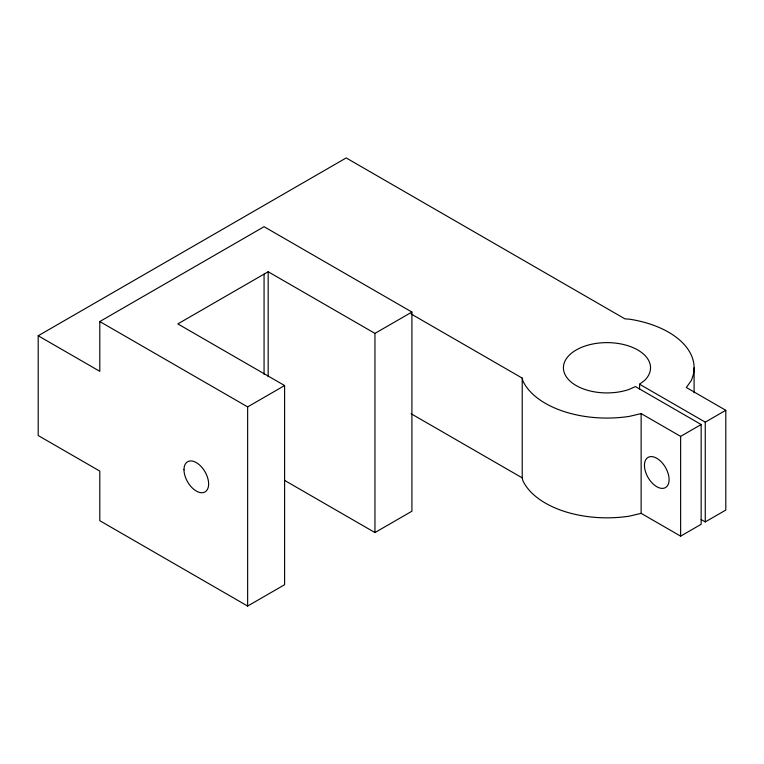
<?xml version="1.0" encoding="UTF-8"?>
<svg xmlns="http://www.w3.org/2000/svg" width="764" height="764" viewBox="0 0 764 764"><rect width="100%" height="100%" fill="white"/><g stroke="black" fill="none" stroke-linecap="round" stroke-linejoin="round"><path stroke-width="1.15" d="M639.563 388.962L639.563 384.216L644.701 380.348A43.558 25.145 0 0 0 614.543 343.007A43.558 25.145 0 0 0 564.08 372.144A43.558 25.145 0 0 0 628.753 389.554L635.457 386.584L701.161 424.517L701.161 524.285L680.629 536.147L641.139 513.351L629.526 516.12A87.115 50.3 0 0 1 522.824 480.556L522.223 477.882L522.223 378.113L411.051 313.928M284.6 480.394L374.952 532.556L411.911 511.221L411.911 312.056L374.952 333.391L268.174 271.745L177.831 323.907L284.6 385.553L284.6 584.718L247.641 606.062L99.797 520.704L99.797 471.101L38.2 435.537L38.2 335.768L346.197 157.938L624.885 318.836L629.526 319.19A87.115 50.3 0 0 1 691.124 380.787L686.311 387.501L725.8 410.297L725.8 510.065L705.267 521.917L701.161 519.549M38.2 335.768L99.797 371.333L99.797 321.539L264.067 226.698L411.911 312.056M99.797 321.539L247.641 406.897L284.6 385.553M522.223 378.113L522.824 380.787A87.115 50.3 0 0 0 629.526 416.351L641.139 413.582L680.629 436.378L701.161 424.517M639.563 384.216L705.267 422.148L725.8 410.297M411.051 413.696L522.223 477.882M705.267 422.148L705.267 521.917M694.094 367.771L694.094 392.715M680.629 436.378L680.629 536.147M641.139 413.582L641.139 513.351M374.952 333.391L374.952 532.556M268.174 271.745L268.174 376.7M264.067 274.123L264.067 374.293M247.641 406.897L247.641 606.062M183.99 469.726A17.419 10.056 60 0 0 202.47 492.713A17.419 10.056 60 0 0 202.47 468.074A17.419 10.056 60 0 0 183.99 469.726M644.453 465.381A17.419 10.056 60 0 0 662.932 488.368A17.419 10.056 60 0 0 662.932 463.729A17.419 10.056 60 0 0 644.453 465.381"/></g></svg>
